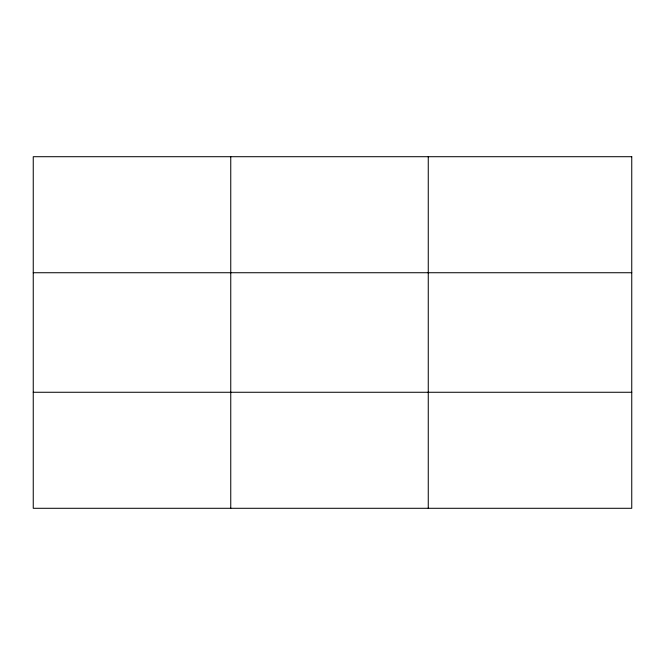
<?xml version="1.0" encoding="UTF-8"?>
<svg xmlns="http://www.w3.org/2000/svg" width="665" height="665" viewBox="0 0 665 665"><rect width="100%" height="100%" fill="white"/><g stroke="black" fill="none" stroke-linecap="round" stroke-linejoin="round"><path stroke-width="1" d="M230.755 156.707L230.755 508.293M428.26 156.707L428.26 508.293M33.25 272.733L631.75 272.733M33.25 392.267L631.75 392.267M631.75 156.707L631.75 508.293L33.25 508.293L33.25 156.707L631.75 156.707"/></g></svg>
